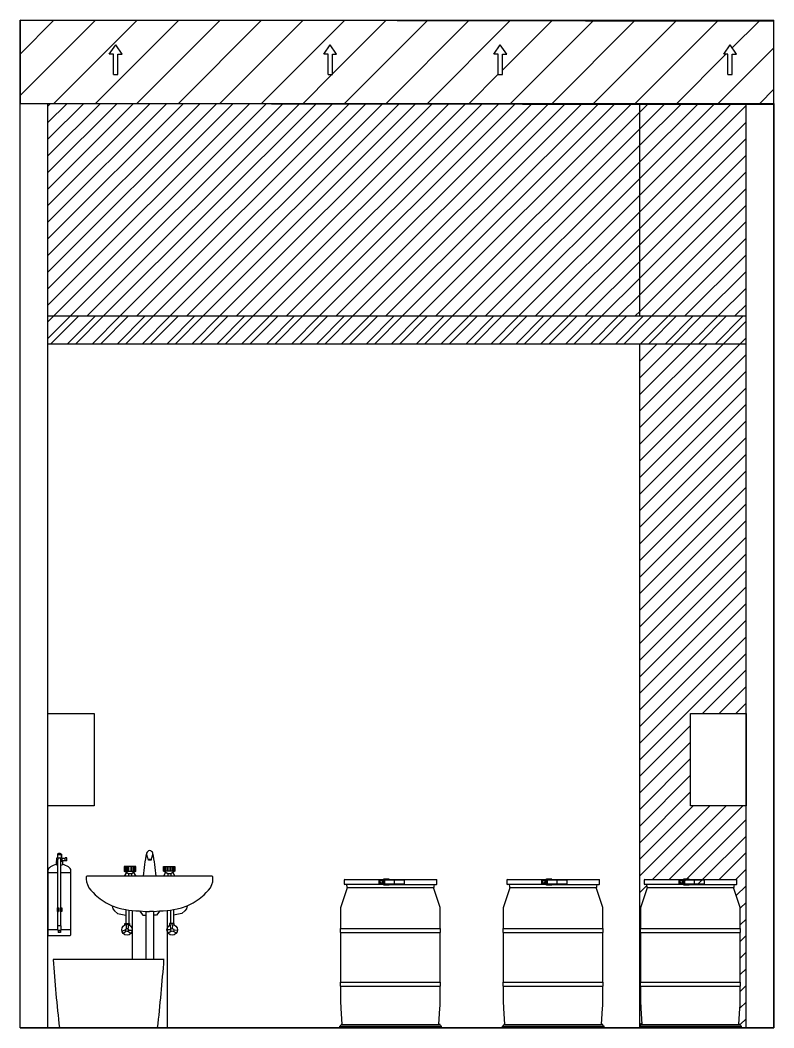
# Model space of a CAD drawing. Header units: millimetres. Extents: x -152054 to 94068, y -14280 to 91468.
# Drawn here: x -64552 to -60477, y 25821 to 31271 of the extents above; entities that cross this region are included whole.
import ezdxf

# ---------------------------------------------------------------- set-up
doc = ezdxf.new("R2010")
doc.units = ezdxf.units.MM
doc.layers.add('Edges', color=7, linetype='Continuous')
pattern_1 = [(45, (-3160.797, 0), (-44.90128, 44.90128), [])]

# ---------------------------------------------------------------- blocks, each defined once
blk = doc.blocks.new('A$C13BE08D9')
for p, q in [((0.2672, 0.872), (0.2054, 0.872)), ((0.2054, 0.872), (0.2054, 0.8475)), ((0.2081, 0.8475), (0.2081, 0.872)), ((0.2112, 0.8475), (0.2112, 0.872)), ((0.2165, 0.8475), (0.2165, 0.872)), ((0.2251, 0.8475), (0.2251, 0.872)), ((0.2305, 0.8475), (0.2305, 0.872)), ((0.2423, 0.8475), (0.2423, 0.872)), ((0.2477, 0.8475), (0.2477, 0.872)), ((0.2562, 0.8475), (0.2562, 0.872)), ((0.2615, 0.8475), (0.2615, 0.872)), ((0.2646, 0.8475), (0.2646, 0.872)), ((0.2672, 0.8475), (0.2672, 0.872)), ((0.3332, 0.9127), (0.3518, 0.9127)), ((0.3353, 0.9127), (0.3497, 0.9127)), ((0.3353, 0.9078), (0.3353, 0.9127)), ((0.3497, 0.9078), (0.3353, 0.9078)), ((0.3497, 0.9127), (0.3497, 0.9078)), ((0.4172, 0.872), (0.479, 0.872)), ((0.4172, 0.8475), (0.4172, 0.872)), ((0.4198, 0.8475), (0.4198, 0.872)), ((0.4229, 0.8475), (0.4229, 0.872)), ((0.4282, 0.8475), (0.4282, 0.872)), ((0.4368, 0.8475), (0.4368, 0.872)), ((0.4422, 0.8475), (0.4422, 0.872)), ((0.454, 0.8475), (0.454, 0.872)), ((0.4594, 0.8475), (0.4594, 0.872)), ((0.4679, 0.8475), (0.4679, 0.872)), ((0.4732, 0.8475), (0.4732, 0.872)), ((0.4764, 0.8475), (0.4764, 0.872)), ((0.479, 0.872), (0.479, 0.8475)), ((0.0042, 0.82), (0, 0.8171)), ((0.3422, 0.82), (0.0042, 0.82)), ((0.2169, 0.8404), (0.2052, 0.8208)), ((0.2054, 0.8475), (0.2672, 0.8475)), ((0.2283, 0.8333), (0.2054, 0.8475)), ((0.2363, 0.8333), (0.2283, 0.8333)), ((0.2283, 0.8333), (0.2283, 0.82)), ((0.2444, 0.8333), (0.2363, 0.8333)), ((0.2672, 0.8475), (0.2444, 0.8333)), ((0.2444, 0.8333), (0.2444, 0.82)), ((0.2558, 0.8404), (0.2674, 0.8208)), ((0.6803, 0.82), (0.3422, 0.82)), ((0.4286, 0.8404), (0.417, 0.8208)), ((0.479, 0.8475), (0.4172, 0.8475)), ((0.4401, 0.8333), (0.4172, 0.8475)), ((0.4481, 0.8333), (0.4401, 0.8333)), ((0.4401, 0.8333), (0.4401, 0.8208)), ((0.4562, 0.8333), (0.4481, 0.8333)), ((0.479, 0.8475), (0.4562, 0.8333)), ((0.4562, 0.8333), (0.4562, 0.8208)), ((0.4676, 0.8404), (0.4792, 0.8208)), ((0.6845, 0.8171), (0.6803, 0.82)), ((0, 0.8171), (0, 0.8045)), ((0, 0.8045), (0.0007, 0.7892)), ((0.0007, 0.7892), (0.0063, 0.7745)), ((0.0063, 0.7745), (0.0133, 0.7571)), ((0.6712, 0.7571), (0.6782, 0.7745)), ((0.6782, 0.7745), (0.6838, 0.7892)), ((0.6838, 0.7892), (0.6845, 0.8045)), ((0.6845, 0.8045), (0.6845, 0.8171)), ((0.0133, 0.7571), (0.0244, 0.7452)), ((0.0244, 0.7452), (0.0363, 0.7313)), ((0.0363, 0.7313), (0.0482, 0.7201)), ((0.0482, 0.7201), (0.0747, 0.6971)), ((0.6097, 0.6971), (0.6363, 0.7201)), ((0.6363, 0.7201), (0.6481, 0.7313)), ((0.6481, 0.7313), (0.66, 0.7452)), ((0.66, 0.7452), (0.6712, 0.7571)), ((0.0747, 0.6971), (0.1068, 0.6762)), ((0.1068, 0.6762), (0.139, 0.6598)), ((0.139, 0.6598), (0.1697, 0.6497)), ((0.139, 0.6598), (0.1427, 0.6443)), ((0.5148, 0.6497), (0.5455, 0.6598)), ((0.5455, 0.6598), (0.5417, 0.6443)), ((0.5455, 0.6598), (0.5776, 0.6762)), ((0.5776, 0.6762), (0.6097, 0.6971)), ((0.1427, 0.6443), (0.1523, 0.632)), ((0.1523, 0.632), (0.1687, 0.6184)), ((0.1687, 0.6184), (0.213, 0.61)), ((0.1697, 0.6497), (0.1927, 0.6434)), ((0.1927, 0.6434), (0.213, 0.6396)), ((0.213, 0.6396), (0.2297, 0.6368)), ((0.213, 0.6396), (0.213, 0.565)), ((0.2297, 0.6368), (0.248, 0.6346)), ((0.2297, 0.6368), (0.2297, 0.565)), ((0.248, 0.6346), (0.2681, 0.6323)), ((0.248, 0.6346), (0.248, 0.37)), ((0.2681, 0.6323), (0.287, 0.6323)), ((0.287, 0.6323), (0.3215, 0.63)), ((0.287, 0.6323), (0.3054, 0.61)), ((0.3054, 0.61), (0.3215, 0.61)), ((0.3215, 0.63), (0.3215, 0.37)), ((0.3215, 0.63), (0.3422, 0.63)), ((0.363, 0.63), (0.3422, 0.63)), ((0.363, 0.63), (0.3974, 0.6323)), ((0.363, 0.63), (0.363, 0.37)), ((0.3791, 0.61), (0.363, 0.61)), ((0.3974, 0.6323), (0.3791, 0.61)), ((0.3974, 0.6323), (0.4163, 0.6323)), ((0.4163, 0.6323), (0.4365, 0.6346)), ((0.4365, 0.6346), (0.4547, 0.6368)), ((0.4365, 0.6346), (0.4365, 0)), ((0.4547, 0.6368), (0.4715, 0.6396)), ((0.4547, 0.6368), (0.4547, 0.565)), ((0.4715, 0.6396), (0.4917, 0.6434)), ((0.4715, 0.6396), (0.4715, 0.565)), ((0.5158, 0.6184), (0.4715, 0.61)), ((0.4917, 0.6434), (0.5148, 0.6497)), ((0.5322, 0.632), (0.5158, 0.6184)), ((0.5417, 0.6443), (0.5322, 0.632)), ((0.2088, 0.5564), (0.2088, 0.565)), ((0.2088, 0.565), (0.2339, 0.565)), ((0.218, 0.5378), (0.2164, 0.556)), ((0.2267, 0.5348), (0.2299, 0.5558)), ((0.2339, 0.565), (0.2339, 0.555)), ((0.4757, 0.565), (0.4505, 0.565)), ((0.4505, 0.565), (0.4505, 0.555)), ((0.4571, 0.533), (0.4545, 0.5558)), ((0.4665, 0.5378), (0.4684, 0.5577)), ((0.4757, 0.5564), (0.4757, 0.565)), ((0.2114, 0.53), (0.1927, 0.521)), ((0.2149, 0.5224), (0.2004, 0.5099)), ((0.2199, 0.5301), (0.22, 0.5301)), ((0.22, 0.53), (0.22, 0.5302)), ((0.2253, 0.5226), (0.2409, 0.5116)), ((0.2283, 0.5289), (0.2477, 0.5289)), ((0.456, 0.5303), (0.4366, 0.5308)), ((0.46, 0.5229), (0.4432, 0.5128)), ((0.4646, 0.5301), (0.4644, 0.5301)), ((0.4645, 0.53), (0.4645, 0.5302)), ((0.4688, 0.5224), (0.4857, 0.513)), ((0.4722, 0.531), (0.4918, 0.5281)), ((0.248, 0), (0.4365, 0))]:
    blk.add_line(p, q)
for centre, radius in [((0.22, 0.5301), 0.0286), ((0.4645, 0.5301), 0.0286), ((0.22, 0.5294), 0.00862), ((0.4645, 0.5294), 0.00862)]:
    blk.add_circle(centre, radius)
for centre, radius, start, end in [((1.0365, 0.779), 0.7297, 166.8545, 176.779), ((0.3425, 0.9414), 0.017, 167.8336, 190.5869), ((0.4796, 0.9689), 0.1568, 191.26, 200.9757), ((0.3425, 0.9414), 0.017, 12.1664, 167.8336), ((0.2054, 0.9689), 0.1568, 339.0243, 348.74), ((0.3425, 0.9414), 0.017, 349.4131, 12.1664), ((-0.3514, 0.779), 0.7297, 3.221, 13.1455)]:
    blk.add_arc(centre, radius, start, end)
blk = doc.blocks.new('Fire Extinguisher_back_dwgmodels.com')
at = {"color": 0}
for p, q in [((-10, 421.4), (-10, 403.2)), ((10, 419.2), (-10, 419.2)), ((4.4, 425.5), (-4.4, 425.5)), ((10, 421.4), (10, 403.2)), ((10.7, 403.2), (10.7, 421.7)), ((11.5, 403.2), (11.5, 421.7)), ((-8, 384), (-16, 384)), ((-16, 384), (-16, 368)), ((-8, 387.2), (-15.2, 387.2)), ((-8, 385.6), (-15.2, 385.6)), ((-15.2, 385.6), (-15.2, 384)), ((-13.9, 387.2), (-13.9, 403.2)), ((-13.9, 403.2), (13.9, 403.2)), ((-10, 408), (-11.2, 408)), ((-10, 407.7), (-11.2, 407.7)), ((-8, 144), (-8, 395.2)), ((8, 144), (8, 395.2)), ((15.2, 387.2), (8, 387.2)), ((15.2, 385.6), (8, 385.6)), ((16, 384), (8, 384)), ((10.3, 408), (10, 408)), ((10, 407.7), (10, 407.7)), ((10.5, 408.1), (10.2, 408.3)), ((13.7, 389.2), (29.4, 389.2)), ((13.9, 387.2), (13.9, 403.2)), ((13.9, 401.2), (29.4, 401.2)), ((15.2, 385.6), (15.2, 384)), ((16, 384), (16, 368)), ((39, 403.2), (29.4, 403.2)), ((29.4, 387.2), (29.4, 403.2)), ((39, 387.2), (29.4, 387.2)), ((37.1, 403.2), (37.1, 387.2)), ((39, 387.2), (39, 403.2)), ((-8, 326), (-60, 326)), ((60, 326), (8, 326)), ((-8, 49.6), (-8, 124)), ((-6.6, 124), (-6.6, 144)), ((-4, 124), (-4, 144)), ((4, 124), (4, 144)), ((6.6, 124), (6.6, 144)), ((8, 49.6), (8, 124)), ((-9.4, 30), (-59.9, 30)), ((-9.6, 49.6), (-9.6, 49.6)), ((-6.8, 27), (-6.8, 28)), ((-6.8, 27), (6.8, 27)), ((-6.3, 27), (-6.3, 16)), ((-6.3, 18.1), (6.3, 18.1)), ((6.3, 16), (-6.3, 16)), ((6.3, 27), (6.3, 16)), ((6.8, 27), (6.8, 28)), ((60.1, 30), (9.4, 30)), ((9.6, 49.6), (9.6, 49.6))]:
    blk.add_line(p, q, dxfattribs=at)
for points in [[(-16, 368, 0.097205), (-46.9, 355.5, 0.239427), (-60, 335.6), (-60, 6, 0.414214), (-54, 0), (54, 0, 0.414214), (60, 6), (60, 335.6, 0.239427), (46.9, 355.5, 0.097205), (16, 368)], [(-4, 144), (-9.9, 144, 0.414214), (-11.9, 142), (-11.9, 126, 0.414214), (-9.9, 124), (-4, 124)], [(4, 144), (9.9, 144, -0.414214), (11.9, 142), (11.9, 126, -0.414214), (9.9, 124), (4, 124)], [(6.6, 28, 0.414214), (9.6, 31), (9.6, 49.6), (-9.6, 49.6), (-9.6, 31, 0.414214), (-6.6, 28)]]:
    blk.add_lwpolyline(points, format="xyb", dxfattribs=at)
blk.add_lwpolyline([(-6.6, 28), (6.6, 28)], dxfattribs=at)
for centre, radius, start, end in [((-4.9, 420.3), 5.26, 84.5072, 167.7613), ((4.9, 420.3), 5.26, 12.2387, 95.4928), ((11.1, 421.5), 0.447, 26.5651, 153.4349), ((-15.2, 386.4), 0.8, 90, 270), ((-11.1, 407.8), 0.177, 103.9584, 256.0416), ((0, 395.2), 8, 0, 180), ((10, 407.6), 0.107, 12.2941, 92.9308), ((11.3, 407.8), 1.25, 191.8101, 242.0371), ((11.3, 407.8), 1.25, 117.9629, 156.6982), ((10.2, 407.8), 0.229, 7.2272, 76.9737), ((11.3, 407.8), 0.907, 180, 229.7024), ((11.3, 407.8), 0.907, 130.2976, 160.7774), ((11.3, 407.8), 1.25, 279.8268, 80.1732), ((11.3, 407.8), 0.907, 283.6156, 76.3844), ((15.2, 386.4), 0.8, 270, 90)]:
    blk.add_arc(centre, radius, start, end, dxfattribs=at)
for start_param, end_param in [(0, 1.047198), (2.094395, 3.141593)]:
    blk.add_ellipse((0, 368), major_axis=(-16, 0), ratio=0.208077, start_param=start_param, end_param=end_param, dxfattribs=at)
blk = doc.blocks.new('plastic water drum ls')
at = {"layer": 'Edges'}
for p, q in [((-10.88, 17.57), (-11.02, 17.49)), ((-11.02, 17.49), (-11.02, 16.47)), ((-10.88, 17.57), (-1.77, 17.57)), ((-2.74, 17.33), (-2.74, 17.33)), ((-2.74, 16.62), (-2.74, 17.33)), ((-1.82, 17.33), (-2.74, 17.33)), ((-2.54, 17.02), (-2.55, 16.99)), ((-2.55, 16.99), (-2.55, 16.97)), ((-2.55, 16.97), (-2.55, 16.94)), ((-2.55, 16.94), (-2.54, 16.92)), ((-2.53, 17.04), (-2.54, 17.02)), ((-2.54, 16.92), (-2.53, 16.9)), ((-2.51, 17.05), (-2.53, 17.04)), ((-2.53, 16.9), (-2.51, 16.88)), ((-2.49, 17.06), (-2.51, 17.05)), ((-2.51, 16.88), (-2.49, 16.87)), ((-2.47, 17.07), (-2.49, 17.06)), ((-2.49, 16.87), (-2.47, 16.87)), ((-2.46, 17.07), (-2.47, 17.07)), ((-2.46, 16.87), (-2.47, 16.87)), ((-2.44, 17.06), (-2.46, 17.07)), ((-2.46, 16.87), (-2.44, 16.87)), ((-2.42, 17.05), (-2.44, 17.06)), ((-2.42, 17.05), (-2.44, 17.06)), ((-2.44, 17.06), (-2.44, 17.06)), ((-2.44, 16.87), (-2.42, 16.88)), ((-2.44, 16.87), (-2.42, 16.88)), ((-2.44, 16.87), (-2.44, 16.87)), ((-2.4, 17.04), (-2.42, 17.05)), ((-2.41, 17.04), (-2.42, 17.05)), ((-2.42, 16.88), (-2.41, 16.9)), ((-2.42, 16.88), (-2.4, 16.9)), ((-2.39, 17.02), (-2.41, 17.04)), ((-2.41, 16.9), (-2.39, 16.92)), ((-2.39, 17.02), (-2.4, 17.04)), ((-2.4, 16.9), (-2.39, 16.92)), ((-2.38, 16.99), (-2.39, 17.02)), ((-2.38, 16.99), (-2.39, 17.02)), ((-2.39, 16.92), (-2.38, 16.94)), ((-2.39, 16.92), (-2.38, 16.94)), ((-2.38, 16.97), (-2.38, 16.99)), ((-2.37, 16.97), (-2.38, 16.99)), ((-2.38, 16.94), (-2.38, 16.97)), ((-2.38, 16.94), (-2.37, 16.97)), ((-2.09, 17.02), (-2.1, 16.99)), ((-2.1, 16.99), (-2.1, 16.97)), ((-2.1, 16.97), (-2.1, 16.94)), ((-2.1, 16.94), (-2.09, 16.92)), ((-2.08, 17.04), (-2.09, 17.02)), ((-2.09, 16.92), (-2.08, 16.9)), ((-2.06, 17.05), (-2.08, 17.04)), ((-2.08, 16.9), (-2.06, 16.88)), ((-2.04, 17.06), (-2.06, 17.05)), ((-2.06, 16.88), (-2.04, 16.87)), ((-2.02, 17.07), (-2.04, 17.06)), ((-2.04, 16.87), (-2.02, 16.87)), ((-2.01, 17.07), (-2.02, 17.07)), ((-2.01, 16.87), (-2.02, 16.87)), ((-2, 17.06), (-2.01, 17.07)), ((-2.01, 16.87), (-2, 16.87)), ((-1.97, 17.05), (-2, 17.06)), ((-1.99, 17.06), (-2, 17.06)), ((-2, 16.87), (-1.97, 16.88)), ((-2, 16.87), (-1.99, 16.87)), ((-1.97, 17.05), (-1.99, 17.06)), ((-1.99, 16.87), (-1.97, 16.88)), ((-1.95, 17.04), (-1.97, 17.05)), ((-1.96, 17.04), (-1.97, 17.05)), ((-1.97, 16.88), (-1.95, 16.9)), ((-1.97, 16.88), (-1.96, 16.9)), ((-1.94, 17.02), (-1.96, 17.04)), ((-1.96, 16.9), (-1.94, 16.92)), ((-1.94, 17.02), (-1.95, 17.04)), ((-1.95, 16.9), (-1.94, 16.92)), ((-1.93, 16.99), (-1.94, 17.02)), ((-1.93, 16.99), (-1.94, 17.02)), ((-1.94, 16.92), (-1.93, 16.94)), ((-1.94, 16.92), (-1.93, 16.94)), ((-1.93, 16.97), (-1.93, 16.99)), ((-1.93, 16.97), (-1.93, 16.99)), ((-1.93, 16.94), (-1.93, 16.97)), ((-1.93, 16.94), (-1.93, 16.97)), ((-1.82, 16.62), (-1.82, 17.33)), ((-1.82, 17.33), (-1.78, 17.33)), ((-1.78, 17.54), (-1.77, 17.56)), ((-1.78, 17.33), (-1.78, 17.54)), ((-1.78, 17.33), (-1.65, 17.33)), ((-1.77, 17.58), (-1.76, 17.6)), ((-1.77, 17.57), (-1.77, 17.58)), ((-1.77, 17.56), (-1.77, 17.57)), ((-1.76, 17.6), (-1.75, 17.61)), ((-1.75, 17.61), (-1.74, 17.63)), ((-1.74, 17.63), (-1.73, 17.64)), ((-1.73, 17.64), (-1.71, 17.65)), ((-1.71, 17.65), (-1.7, 17.66)), ((-1.7, 17.66), (-1.68, 17.67)), ((-1.68, 17.67), (-1.67, 17.68)), ((-1.68, 17.53), (-1.66, 17.53)), ((-1.66, 17.53), (-1.68, 17.53)), ((-1.68, 17.53), (-1.68, 17.53)), ((-1.67, 17.68), (-1.66, 17.68)), ((-1.66, 17.68), (-1.64, 17.68)), ((-1.66, 17.53), (-1.65, 17.53)), ((-1.64, 17.54), (-1.65, 17.54)), ((-1.65, 17.54), (-1.65, 17.54)), ((-1.65, 17.54), (-1.65, 17.53)), ((-1.65, 17.53), (-1.65, 17.33)), ((-1.65, 17.53), (-1.65, 17.53)), ((-1.65, 17.53), (-1.65, 17.53)), ((-1.65, 17.53), (-1.65, 17.53)), ((-1.61, 17.33), (-1.65, 17.33)), ((-1.64, 17.68), (-1.63, 17.68)), ((-1.63, 17.55), (-1.64, 17.55)), ((-1.64, 17.55), (-1.64, 17.55)), ((-1.64, 17.55), (-1.64, 17.54)), ((-1.64, 17.55), (-1.64, 17.55)), ((-0.43, 17.68), (-1.63, 17.68)), ((-1.63, 17.55), (-1.63, 17.55)), ((-1.44, 17.55), (-1.63, 17.55)), ((-1.63, 17.55), (-1.63, 17.55)), ((-1.61, 16.62), (-1.61, 17.33)), ((-1.56, 17.53), (-1.57, 17.52)), ((-1.56, 17.52), (-1.57, 17.52)), ((-1.56, 17.52), (-1.57, 17.52)), ((-1.56, 17.52), (-1.57, 17.51)), ((-1.57, 17.52), (-1.57, 17.51)), ((-1.57, 17.52), (-1.57, 17.52)), ((-1.57, 17.51), (-1.57, 17.51)), ((-1.55, 17.51), (-1.57, 17.51)), ((-1.57, 17.51), (-1.57, 17.5)), ((-1.57, 17.51), (-1.57, 17.5)), ((-1.57, 17.5), (-1.57, 17.44)), ((-1.57, 17.5), (-1.57, 17.5)), ((-1.57, 17.5), (-1.57, 17.44)), ((-1.55, 17.5), (-1.57, 17.5)), ((-1.57, 17.44), (-1.57, 17.44)), ((-1.57, 17.44), (-1.55, 17.44)), ((-1.55, 17.53), (-1.56, 17.53)), ((-1.56, 17.53), (-1.56, 17.53)), ((-1.56, 17.53), (-1.56, 17.52)), ((-1.56, 17.53), (-1.56, 17.53)), ((-1.54, 17.53), (-1.56, 17.53)), ((-1.56, 17.52), (-1.56, 17.52)), ((-1.54, 17.52), (-1.56, 17.52)), ((-1.55, 17.52), (-1.56, 17.52)), ((-1.55, 17.53), (-1.55, 17.53)), ((-1.55, 17.53), (-1.54, 17.53)), ((-1.54, 17.52), (-1.55, 17.52)), ((-1.55, 17.52), (-1.55, 17.51)), ((-1.52, 17.52), (-1.55, 17.52)), ((-1.52, 17.51), (-1.55, 17.51)), ((-1.55, 17.51), (-1.55, 17.5)), ((-1.55, 17.5), (-1.55, 17.44)), ((-1.52, 17.5), (-1.55, 17.5)), ((-1.55, 17.44), (-1.52, 17.44)), ((-1.54, 17.53), (-1.54, 17.52)), ((-1.51, 17.53), (-1.54, 17.53)), ((-1.54, 17.53), (-1.53, 17.53)), ((-1.54, 17.53), (-1.54, 17.53)), ((-1.51, 17.52), (-1.54, 17.52)), ((-1.52, 17.53), (-1.53, 17.53)), ((-1.51, 17.53), (-1.52, 17.53)), ((-1.47, 17.52), (-1.52, 17.52)), ((-1.52, 17.52), (-1.51, 17.52)), ((-1.52, 17.51), (-1.52, 17.52)), ((-1.48, 17.51), (-1.52, 17.51)), ((-1.52, 17.51), (-1.52, 17.5)), ((-1.52, 17.5), (-1.48, 17.5)), ((-1.52, 17.5), (-1.52, 17.44)), ((-1.52, 17.44), (-1.48, 17.44)), ((-1.47, 17.53), (-1.51, 17.53)), ((-1.51, 17.52), (-1.51, 17.53)), ((-1.51, 17.53), (-1.5, 17.53)), ((-1.47, 17.52), (-1.51, 17.52)), ((-1.5, 17.53), (-1.49, 17.53)), ((-1.47, 17.53), (-1.49, 17.53)), ((-1.47, 17.52), (-1.48, 17.51)), ((-1.43, 17.51), (-1.48, 17.51)), ((-1.48, 17.51), (-1.48, 17.5)), ((-1.48, 17.5), (-1.48, 17.44)), ((-1.43, 17.5), (-1.48, 17.5)), ((-1.48, 17.44), (-1.45, 17.44)), ((-1.47, 17.53), (-1.47, 17.52)), ((-1.47, 17.53), (-1.46, 17.53)), ((0.87, 17.53), (-1.47, 17.53)), ((-1.47, 17.52), (-1.47, 17.52)), ((-1.43, 17.52), (-1.47, 17.52)), ((0.87, 17.52), (-1.47, 17.52)), ((-1.46, 17.53), (-1.46, 17.54)), ((-1.46, 17.54), (-1.45, 17.54)), ((-1.2, 17.54), (-1.46, 17.54)), ((-1.42, 17.53), (-1.46, 17.53)), ((-1.46, 17.53), (-1.46, 17.53)), ((-1.45, 17.54), (-1.44, 17.54)), ((-1.45, 17.44), (-1.45, 16.56)), ((-1.45, 17.44), (-1.43, 17.44)), ((-1.44, 17.55), (-1.44, 17.55)), ((-1.44, 17.54), (-1.44, 17.55)), ((-1.44, 17.55), (-1.43, 17.55)), ((-1.42, 17.55), (-1.44, 17.55)), ((-1.43, 17.55), (-1.42, 17.55)), ((-1.43, 17.52), (-1.43, 17.51)), ((-1.43, 17.52), (0.87, 17.52)), ((-1.43, 17.51), (-1.43, 17.5)), ((-1.43, 17.51), (0.87, 17.51)), ((-1.43, 17.5), (-1.43, 17.44)), ((-1.43, 17.5), (0.87, 17.5)), ((-1.43, 17.44), (-1.43, 16.56)), ((-1.42, 17.55), (-1.41, 17.55)), ((-1.42, 17.53), (-1.42, 17.53)), ((-1.2, 17.53), (-1.42, 17.53)), ((-1.41, 17.55), (-1.4, 17.55)), ((-1.4, 17.55), (-1.39, 17.55)), ((-1.39, 17.55), (-1.37, 17.56)), ((-1.37, 17.56), (-1.36, 17.56)), ((-1.36, 17.56), (-1.35, 17.56)), ((-1.35, 17.56), (-1.34, 17.56)), ((-1.33, 17.56), (-1.34, 17.56)), ((-1.33, 17.56), (-1.32, 17.56)), ((-1.33, 17.56), (-1.33, 17.56)), ((-1.32, 17.56), (-1.32, 17.56)), ((-1.32, 17.56), (-1.32, 17.56)), ((-1.32, 17.56), (-1.31, 17.56)), ((-1.32, 17.56), (-1.32, 17.56)), ((-1.31, 17.56), (-1.3, 17.56)), ((-1.3, 17.56), (-1.28, 17.56)), ((-1.28, 17.56), (-1.27, 17.55)), ((-1.27, 17.55), (-1.26, 17.55)), ((-1.26, 17.55), (-1.25, 17.55)), ((-1.24, 17.55), (-1.25, 17.55)), ((-1.24, 17.55), (-1.23, 17.55)), ((-0.44, 17.55), (-1.24, 17.55)), ((-1.23, 17.55), (-1.22, 17.54)), ((-1.22, 17.54), (-1.21, 17.54)), ((-1.21, 17.54), (-1.2, 17.54)), ((-1.2, 17.53), (-1.2, 17.54)), ((-1.15, 17.53), (-1.2, 17.53)), ((-1.14, 17.53), (-1.15, 17.53)), ((-1.14, 17.53), (-0.86, 17.53)), ((-0.86, 17.53), (-0.86, 17.53)), ((-0.58, 17.53), (-0.86, 17.53)), ((-0.86, 17.53), (-0.47, 17.53)), ((-0.47, 17.53), (-0.58, 17.53)), ((-0.47, 17.53), (-0.42, 17.53)), ((-0.43, 17.55), (-0.44, 17.55)), ((-0.4, 17.68), (-0.43, 17.68)), ((-0.42, 17.54), (-0.43, 17.55)), ((-0.43, 17.55), (-0.43, 17.55)), ((-0.43, 17.55), (-0.43, 17.55)), ((-0.42, 17.53), (-0.42, 17.54)), ((-0.42, 17.54), (-0.42, 17.54)), ((-0.42, 17.54), (-0.42, 17.54)), ((-0.42, 17.53), (-0.42, 17.53)), ((-0.42, 17.53), (-0.42, 17.53)), ((-0.42, 17.53), (-0.42, 17.53)), ((-0.42, 17.53), (-0.29, 17.53)), ((-0.38, 17.67), (-0.4, 17.68)), ((-0.36, 17.66), (-0.38, 17.67)), ((-0.35, 17.65), (-0.36, 17.66)), ((-0.33, 17.64), (-0.35, 17.65)), ((-0.32, 17.62), (-0.33, 17.64)), ((-0.31, 17.6), (-0.32, 17.62)), ((-0.3, 17.58), (-0.31, 17.6)), ((-0.3, 17.57), (-0.3, 17.58)), ((-0.3, 17.56), (-0.3, 17.57)), ((-0.3, 17.57), (10.88, 17.57)), ((-0.29, 17.53), (-0.3, 17.56)), ((0.29, 17.53), (-0.29, 17.53)), ((0.58, 17.53), (0.29, 17.53)), ((0.86, 17.53), (0.29, 17.53)), ((0.86, 17.53), (0.58, 17.53)), ((0.86, 17.53), (0.87, 17.53)), ((0.86, 17.53), (0.87, 17.53)), ((0.87, 17.53), (0.87, 17.53)), ((0.87, 17.53), (0.87, 17.52)), ((0.87, 17.53), (0.87, 17.53)), ((0.87, 17.53), (0.87, 17.53)), ((1.36, 17.53), (0.87, 17.53)), ((0.87, 17.53), (3.22, 17.53)), ((0.87, 17.52), (0.87, 17.52)), ((0.87, 17.52), (0.87, 17.51)), ((0.87, 17.52), (3.22, 17.52)), ((0.87, 17.52), (3.23, 17.52)), ((0.87, 17.51), (0.87, 17.51)), ((0.87, 17.51), (0.87, 17.5)), ((0.87, 17.51), (3.23, 17.51)), ((0.87, 17.5), (0.87, 16.49)), ((3.23, 17.5), (0.87, 17.5)), ((1.36, 17.53), (1.37, 17.53)), ((1.86, 17.53), (1.37, 17.53)), ((1.86, 17.53), (1.86, 17.53)), ((1.86, 17.53), (2.33, 17.53)), ((2.33, 17.53), (2.34, 17.53)), ((2.34, 17.53), (2.8, 17.53)), ((2.84, 17.53), (2.8, 17.53)), ((2.8, 17.53), (2.8, 17.53)), ((2.87, 17.53), (2.84, 17.53)), ((2.91, 17.53), (2.87, 17.53)), ((2.87, 17.53), (2.87, 17.53)), ((2.94, 17.53), (2.91, 17.53)), ((2.95, 17.53), (2.94, 17.53)), ((2.95, 17.53), (2.98, 17.53)), ((3.01, 17.53), (2.98, 17.53)), ((2.98, 17.53), (2.98, 17.53)), ((3.04, 17.53), (3.01, 17.53)), ((3.05, 17.53), (3.04, 17.53)), ((3.05, 17.53), (3.08, 17.53)), ((3.12, 17.53), (3.08, 17.53)), ((3.08, 17.53), (3.08, 17.53)), ((3.15, 17.53), (3.12, 17.53)), ((3.19, 17.53), (3.15, 17.53)), ((3.15, 17.53), (3.15, 17.53)), ((3.19, 17.53), (3.2, 17.53)), ((3.2, 17.53), (3.21, 17.53)), ((3.21, 17.53), (3.21, 17.53)), ((3.21, 17.53), (3.22, 17.53)), ((3.22, 17.53), (3.22, 17.52)), ((3.22, 17.53), (3.23, 17.52)), ((3.22, 17.53), (3.22, 17.53)), ((3.22, 17.53), (3.22, 17.53)), ((3.22, 17.52), (3.23, 17.52)), ((3.22, 17.52), (3.23, 17.52)), ((3.23, 17.52), (3.24, 17.52)), ((3.23, 17.52), (3.23, 17.51)), ((3.23, 17.52), (3.23, 17.52)), ((3.23, 17.52), (3.24, 17.52)), ((3.23, 17.51), (3.23, 17.5)), ((3.23, 17.51), (3.24, 17.51)), ((3.23, 17.5), (3.24, 17.5)), ((3.23, 17.5), (3.23, 16.49)), ((3.24, 17.52), (3.24, 17.52)), ((3.24, 17.52), (3.24, 17.51)), ((3.24, 17.51), (3.24, 17.5)), ((3.24, 17.51), (3.24, 17.5)), ((3.24, 17.51), (3.24, 17.51)), ((3.24, 17.5), (3.24, 17.5)), ((3.24, 17.5), (3.24, 16.49)), ((3.24, 17.5), (3.24, 16.49)), ((11.02, 17.49), (10.88, 17.57)), ((11.02, 16.47), (11.02, 17.49)), ((-11.82, 10.97), (-10.21, 15.71)), ((-11.02, 16.47), (-10.88, 16.39)), ((-10.44, 16.39), (-10.88, 16.39)), ((-10.35, 15.91), (-10.44, 16.39)), ((-1.74, 16.39), (-10.44, 16.39)), ((-10.35, 15.71), (-10.35, 15.91)), ((-10.35, 15.71), (-10.21, 15.71)), ((-10.21, 15.71), (10.21, 15.71)), ((-1.82, 16.62), (-2.74, 16.62)), ((-1.78, 16.62), (-1.82, 16.62)), ((-1.78, 16.51), (-1.78, 16.62)), ((-1.65, 16.62), (-1.78, 16.62)), ((-1.77, 16.48), (-1.78, 16.51)), ((-1.77, 16.45), (-1.77, 16.48)), ((-1.76, 16.43), (-1.77, 16.45)), ((-1.75, 16.4), (-1.76, 16.43)), ((-1.74, 16.39), (-1.75, 16.4)), ((-1.73, 16.38), (-1.74, 16.39)), ((-1.72, 16.36), (-1.73, 16.38)), ((-1.7, 16.35), (-1.72, 16.36)), ((-1.68, 16.33), (-1.7, 16.35)), ((-1.66, 16.32), (-1.68, 16.33)), ((-1.64, 16.31), (-1.66, 16.32)), ((-1.65, 16.62), (-1.65, 16.51)), ((-1.61, 16.62), (-1.65, 16.62)), ((-1.65, 16.51), (-1.65, 16.5)), ((-1.65, 16.5), (-1.65, 16.49)), ((-1.65, 16.49), (-1.65, 16.48)), ((-1.65, 16.48), (-1.64, 16.47)), ((-1.64, 16.47), (-1.64, 16.47)), ((-1.64, 16.47), (-1.63, 16.46)), ((-1.61, 16.31), (-1.64, 16.31)), ((-1.63, 16.46), (-1.62, 16.45)), ((-1.62, 16.45), (-1.62, 16.45)), ((-1.62, 16.45), (-1.61, 16.44)), ((-1.61, 16.44), (-1.6, 16.44)), ((-1.61, 16.31), (-1.61, 16.3)), ((-1.61, 16.3), (-1.58, 16.3)), ((-1.6, 16.44), (-1.59, 16.44)), ((-1.59, 16.44), (-1.59, 16.44)), ((-1.59, 16.44), (-1.44, 16.44)), ((-1.58, 16.3), (-0.47, 16.3)), ((-1.57, 16.56), (-1.57, 16.56)), ((-1.57, 16.56), (-1.57, 16.49)), ((-1.57, 16.56), (-1.57, 16.49)), ((-1.55, 16.56), (-1.57, 16.56)), ((-1.57, 16.49), (-1.57, 16.49)), ((-1.57, 16.49), (-1.57, 16.49)), ((-1.57, 16.49), (-1.57, 16.49)), ((-1.57, 16.49), (-1.57, 16.49)), ((-1.57, 16.48), (-1.57, 16.49)), ((-1.56, 16.48), (-1.57, 16.49)), ((-1.55, 16.49), (-1.57, 16.49)), ((-1.55, 16.49), (-1.57, 16.49)), ((-1.56, 16.48), (-1.57, 16.48)), ((-1.56, 16.48), (-1.57, 16.48)), ((-1.57, 16.48), (-1.57, 16.48)), ((-1.56, 16.47), (-1.57, 16.48)), ((-1.56, 16.48), (-1.56, 16.48)), ((-1.56, 16.47), (-1.56, 16.48)), ((-1.55, 16.48), (-1.56, 16.48)), ((-1.54, 16.48), (-1.56, 16.48)), ((-1.56, 16.47), (-1.56, 16.47)), ((-1.55, 16.47), (-1.56, 16.47)), ((-1.56, 16.47), (-1.56, 16.47)), ((-1.54, 16.47), (-1.56, 16.47)), ((-1.55, 16.56), (-1.55, 16.49)), ((-1.52, 16.56), (-1.55, 16.56)), ((-1.55, 16.49), (-1.52, 16.49)), ((-1.55, 16.49), (-1.55, 16.49)), ((-1.55, 16.49), (-1.55, 16.48)), ((-1.52, 16.49), (-1.55, 16.49)), ((-1.55, 16.48), (-1.54, 16.48)), ((-1.52, 16.48), (-1.55, 16.48)), ((-1.55, 16.47), (-1.55, 16.47)), ((-1.55, 16.47), (-1.55, 16.47)), ((-1.55, 16.47), (-1.54, 16.47)), ((-1.54, 16.48), (-1.54, 16.47)), ((-1.51, 16.48), (-1.54, 16.48)), ((-1.51, 16.47), (-1.54, 16.47)), ((-1.54, 16.47), (-1.53, 16.47)), ((-1.53, 16.47), (-1.51, 16.47)), ((-1.52, 16.56), (-1.52, 16.49)), ((-1.48, 16.56), (-1.52, 16.56)), ((-1.52, 16.49), (-1.52, 16.49)), ((-1.52, 16.49), (-1.48, 16.49)), ((-1.52, 16.48), (-1.52, 16.49)), ((-1.48, 16.49), (-1.52, 16.49)), ((-1.51, 16.48), (-1.52, 16.48)), ((-1.47, 16.48), (-1.52, 16.48)), ((-1.51, 16.47), (-1.51, 16.48)), ((-1.47, 16.48), (-1.51, 16.48)), ((-1.47, 16.47), (-1.51, 16.47)), ((-1.51, 16.47), (-1.5, 16.47)), ((-1.5, 16.47), (-1.47, 16.47)), ((-1.48, 16.56), (-1.48, 16.49)), ((-1.45, 16.56), (-1.48, 16.56)), ((-1.48, 16.49), (-1.48, 16.49)), ((-1.43, 16.49), (-1.48, 16.49)), ((-1.43, 16.49), (-1.48, 16.49)), ((-1.47, 16.48), (-1.48, 16.49)), ((-1.43, 16.48), (-1.47, 16.48)), ((-1.47, 16.48), (-1.47, 16.48)), ((-1.47, 16.47), (-1.47, 16.48)), ((-1.47, 16.48), (0.87, 16.48)), ((-1.47, 16.47), (-1.46, 16.47)), ((0.87, 16.47), (-1.47, 16.47)), ((-1.46, 16.47), (-1.46, 16.46)), ((-1.46, 16.47), (-1.46, 16.47)), ((-1.46, 16.47), (-1.45, 16.47)), ((-1.46, 16.46), (-1.45, 16.46)), ((-1.2, 16.46), (-1.46, 16.46)), ((-1.43, 16.56), (-1.45, 16.56)), ((-1.45, 16.47), (-1.44, 16.47)), ((-1.45, 16.46), (-1.44, 16.44)), ((-1.45, 16.46), (-1.45, 16.46)), ((-1.45, 16.46), (-1.44, 16.45)), ((-1.42, 16.47), (-1.44, 16.47)), ((-1.44, 16.45), (-1.43, 16.45)), ((-1.44, 16.44), (-0.48, 16.44)), ((-1.43, 16.56), (-1.43, 16.49)), ((-1.43, 16.49), (-1.43, 16.49)), ((-1.43, 16.49), (-1.43, 16.48)), ((-1.43, 16.49), (0.87, 16.49)), ((0.87, 16.49), (-1.43, 16.49)), ((-1.43, 16.48), (0.87, 16.48)), ((-1.43, 16.45), (-1.42, 16.45)), ((-1.42, 16.47), (-1.41, 16.47)), ((-1.42, 16.47), (-1.42, 16.47)), ((-1.42, 16.45), (-1.41, 16.45)), ((-1.41, 16.47), (-1.4, 16.47)), ((-1.41, 16.45), (-1.4, 16.44)), ((-1.4, 16.47), (-1.33, 16.47)), ((-1.4, 16.44), (-1.39, 16.44)), ((-1.39, 16.44), (-1.37, 16.44)), ((-1.37, 16.44), (-1.36, 16.44)), ((-1.36, 16.44), (-1.35, 16.44)), ((-1.35, 16.44), (-1.34, 16.44)), ((-1.33, 16.44), (-1.34, 16.44)), ((-1.33, 16.47), (-1.33, 16.47)), ((-1.33, 16.47), (-1.3, 16.47)), ((-1.33, 16.44), (-1.32, 16.44)), ((-1.33, 16.44), (-1.33, 16.44)), ((-1.32, 16.44), (-1.32, 16.44)), ((-1.32, 16.44), (-1.32, 16.44)), ((-1.32, 16.44), (-1.31, 16.44)), ((-1.32, 16.44), (-1.32, 16.44)), ((-1.31, 16.44), (-1.3, 16.44)), ((-1.3, 16.47), (-1.26, 16.47)), ((-1.3, 16.44), (-1.28, 16.44)), ((-1.28, 16.44), (-1.27, 16.44)), ((-1.27, 16.44), (-1.26, 16.44)), ((-1.25, 16.47), (-1.26, 16.47)), ((-1.26, 16.44), (-1.25, 16.45)), ((-1.25, 16.47), (-1.21, 16.47)), ((-1.25, 16.45), (-1.24, 16.45)), ((-1.24, 16.45), (-1.23, 16.45)), ((-1.23, 16.45), (-1.22, 16.45)), ((-1.22, 16.45), (-1.21, 16.46)), ((-1.21, 16.47), (-1.21, 16.47)), ((-1.21, 16.47), (-1.2, 16.47)), ((-1.21, 16.46), (-1.2, 16.46)), ((-1.2, 16.47), (-1.2, 16.46)), ((-1.2, 16.47), (-1.15, 16.47)), ((-1.14, 16.47), (-1.15, 16.47)), ((-1.14, 16.47), (-1.03, 16.47)), ((-0.86, 16.47), (-1.03, 16.47)), ((-0.86, 16.47), (-0.76, 16.47)), ((-0.86, 16.47), (-0.86, 16.47)), ((-0.58, 16.47), (-0.76, 16.47)), ((-0.76, 16.47), (-0.49, 16.47)), ((-0.49, 16.47), (-0.58, 16.47)), ((-0.49, 16.47), (-0.43, 16.47)), ((-0.48, 16.44), (-0.47, 16.44)), ((-0.47, 16.44), (-0.46, 16.44)), ((-0.47, 16.3), (-0.45, 16.3)), ((-0.46, 16.44), (-0.45, 16.44)), ((-0.45, 16.44), (-0.45, 16.45)), ((-0.45, 16.45), (-0.44, 16.45)), ((-0.45, 16.3), (-0.42, 16.31)), ((-0.44, 16.45), (-0.43, 16.46)), ((-0.43, 16.46), (-0.43, 16.47)), ((-0.43, 16.47), (-0.43, 16.47)), ((-0.43, 16.47), (-0.3, 16.47)), ((-0.42, 16.31), (-0.4, 16.32)), ((-0.4, 16.32), (-0.38, 16.33)), ((-0.38, 16.33), (-0.36, 16.35)), ((-0.36, 16.35), (-0.34, 16.36)), ((-0.34, 16.36), (-0.33, 16.38)), ((-0.33, 16.38), (-0.32, 16.39)), ((-0.32, 16.41), (-0.3, 16.43)), ((-0.32, 16.39), (-0.32, 16.41)), ((-0.32, 16.39), (10.44, 16.39)), ((-0.3, 16.46), (-0.3, 16.47)), ((-0.3, 16.47), (0.33, 16.47)), ((-0.3, 16.43), (-0.3, 16.46)), ((0.58, 16.47), (0.33, 16.47)), ((0.33, 16.47), (0.58, 16.47)), ((0.58, 16.47), (0.58, 16.47)), ((0.86, 16.47), (0.58, 16.47)), ((0.86, 16.47), (0.87, 16.47)), ((0.86, 16.47), (0.87, 16.47)), ((0.87, 16.49), (0.87, 16.49)), ((0.87, 16.48), (0.87, 16.49)), ((3.23, 16.49), (0.87, 16.49)), ((3.23, 16.49), (0.87, 16.49)), ((0.87, 16.48), (0.87, 16.48)), ((0.87, 16.47), (0.87, 16.48)), ((0.87, 16.48), (0.87, 16.48)), ((3.22, 16.48), (0.87, 16.48)), ((3.23, 16.48), (0.87, 16.48)), ((0.87, 16.47), (0.87, 16.47)), ((0.87, 16.47), (0.87, 16.47)), ((0.87, 16.47), (0.87, 16.47)), ((0.87, 16.47), (0.87, 16.47)), ((0.87, 16.47), (1.36, 16.47)), ((3.22, 16.47), (0.87, 16.47)), ((1.36, 16.47), (1.37, 16.47)), ((1.82, 16.47), (1.37, 16.47)), ((1.82, 16.47), (1.86, 16.47)), ((2.3, 16.47), (1.86, 16.47)), ((1.86, 16.47), (1.86, 16.47)), ((2.3, 16.47), (2.33, 16.47)), ((2.33, 16.47), (2.34, 16.47)), ((2.34, 16.47), (2.8, 16.47)), ((2.8, 16.47), (2.8, 16.47)), ((2.81, 16.47), (2.8, 16.47)), ((2.81, 16.47), (2.83, 16.47)), ((2.83, 16.47), (2.84, 16.47)), ((2.87, 16.47), (2.84, 16.47)), ((2.91, 16.47), (2.87, 16.47)), ((2.94, 16.47), (2.91, 16.47)), ((2.91, 16.47), (2.91, 16.47)), ((2.95, 16.47), (2.94, 16.47)), ((2.97, 16.47), (2.95, 16.47)), ((2.97, 16.47), (2.98, 16.47)), ((2.98, 16.47), (3.01, 16.47)), ((3.01, 16.47), (3.01, 16.47)), ((3.01, 16.47), (3.04, 16.47)), ((3.01, 16.47), (3.01, 16.47)), ((3.05, 16.47), (3.04, 16.47)), ((3.07, 16.47), (3.05, 16.47)), ((3.08, 16.47), (3.07, 16.47)), ((3.11, 16.47), (3.08, 16.47)), ((3.12, 16.47), (3.11, 16.47)), ((3.12, 16.47), (3.13, 16.47)), ((3.13, 16.47), (3.15, 16.47)), ((3.16, 16.47), (3.15, 16.47)), ((3.15, 16.47), (3.15, 16.47)), ((3.16, 16.47), (3.18, 16.47)), ((3.18, 16.47), (3.19, 16.47)), ((3.19, 16.47), (3.19, 16.47)), ((3.21, 16.47), (3.19, 16.47)), ((3.21, 16.47), (3.21, 16.47)), ((3.21, 16.47), (3.22, 16.47)), ((3.22, 16.48), (3.23, 16.48)), ((3.22, 16.48), (3.23, 16.48)), ((3.22, 16.47), (3.22, 16.48)), ((3.22, 16.47), (3.23, 16.48)), ((3.22, 16.47), (3.22, 16.47)), ((3.22, 16.47), (3.22, 16.47)), ((3.23, 16.49), (3.24, 16.49)), ((3.23, 16.49), (3.23, 16.49)), ((3.23, 16.48), (3.23, 16.49)), ((3.23, 16.49), (3.24, 16.49)), ((3.23, 16.48), (3.24, 16.48)), ((3.23, 16.48), (3.23, 16.48)), ((3.23, 16.48), (3.24, 16.48)), ((3.24, 16.49), (3.24, 16.49)), ((3.24, 16.49), (3.24, 16.49)), ((3.24, 16.49), (3.24, 16.49)), ((3.24, 16.49), (3.24, 16.49)), ((3.24, 16.48), (3.24, 16.49)), ((3.24, 16.48), (3.24, 16.48)), ((10.21, 15.71), (10.35, 15.71)), ((11.82, 10.97), (10.21, 15.71)), ((10.35, 15.91), (10.44, 16.39)), ((10.35, 15.71), (10.35, 15.91)), ((10.44, 16.39), (10.88, 16.39)), ((10.88, 16.39), (11.02, 16.47)), ((-11.82, 5.94), (-11.82, 10.97)), ((11.82, 5.94), (11.82, 10.97)), ((-11.87, 5.02), (-11.87, 5.94)), ((-11.82, 5.94), (-11.87, 5.94)), ((-11.87, 5.02), (-11.82, 5.02)), ((-11.82, 5.94), (11.82, 5.94)), ((-11.82, -6.85), (-11.82, 5.02)), ((-11.82, 5.02), (11.82, 5.02)), ((11.87, 5.94), (11.82, 5.94)), ((11.82, 5.02), (11.87, 5.02)), ((11.82, -6.85), (11.82, 5.02)), ((11.87, 5.02), (11.87, 5.94)), ((-11.87, -7.77), (-11.87, -6.85)), ((-11.82, -6.85), (-11.87, -6.85)), ((-11.82, -6.85), (11.82, -6.85)), ((11.87, -6.85), (11.82, -6.85)), ((11.87, -7.77), (11.87, -6.85)), ((-11.87, -7.77), (-11.82, -7.77)), ((-11.82, -11.35), (-11.82, -7.77)), ((-11.82, -7.77), (11.82, -7.77)), ((11.82, -7.77), (11.87, -7.77)), ((11.82, -11.35), (11.82, -7.77)), ((-11.81, -11.9), (-11.82, -11.35)), ((-11.78, -12.44), (-11.81, -11.9)), ((11.78, -12.44), (11.81, -11.9)), ((11.81, -11.9), (11.82, -11.35)), ((-11.74, -12.98), (-11.78, -12.44)), ((-11.48, -16.92), (-11.74, -12.98)), ((11.48, -16.92), (11.74, -12.98)), ((11.74, -12.98), (11.78, -12.44)), ((-12.08, -17.68), (-12.08, -17.28)), ((-11.88, -17.28), (-12.08, -17.28)), ((12.08, -17.68), (-12.08, -17.68)), ((-11.88, -17.28), (-11.78, -16.92)), ((-11.88, -17.28), (11.88, -17.28)), ((-11.48, -16.92), (-11.78, -16.92)), ((-11.48, -16.92), (11.48, -16.92)), ((11.78, -16.92), (11.48, -16.92)), ((11.88, -17.28), (11.78, -16.92)), ((12.08, -17.28), (11.88, -17.28)), ((12.08, -17.68), (12.08, -17.28))]:
    blk.add_line(p, q, dxfattribs=at)

msp = doc.modelspace()

# ---------------------------------------------------------------- hatches: boundary and pattern name
h = msp.add_hatch()
h.set_pattern_fill('ANSI31', color=3, scale=50)
h.paths.add_polyline_path([(-60477.2, 31263.8), (-64552.2, 31270.7), (-64552.2, 30820.7), (-60477.2, 30820.7)])
h.paths.add_polyline_path([(-61991.2, 31086.5), (-61956.4, 31137.6), (-61921.5, 31086.6), (-61944.7, 31086.6), (-61944.6, 30976.4), (-61967.8, 30976.4), (-61968, 31086.5)], flags=16)
h.paths.add_polyline_path([(-62841, 31086.6), (-62864.2, 31086.6), (-62864.1, 30976.4), (-62887.3, 30976.4), (-62887.5, 31086.5), (-62910.7, 31086.5), (-62875.9, 31137.6)], flags=16)
h.paths.add_polyline_path([(-60748.5, 31086.5), (-60713.7, 31137.6), (-60678.8, 31086.6), (-60702, 31086.6), (-60701.9, 30976.4), (-60725.1, 30976.4), (-60725.3, 31086.5)], flags=16)
h.paths.add_polyline_path([(-64000.5, 31086.6), (-64023.7, 31086.6), (-64023.6, 30976.4), (-64046.8, 30976.4), (-64047, 31086.5), (-64070.2, 31086.5), (-64035.4, 31137.6)], flags=16)
at = {"true_color": 0x939598, "transparency": 33554483}
h = msp.add_hatch(dxfattribs=at)
h.set_pattern_fill('ANSI31', color=252, scale=20)
h.set_pattern_definition(pattern_1)
h.paths.add_polyline_path([(-61202.2, 30820.7), (-64402.2, 30820.7), (-64402.2, 29670.7), (-61202.2, 29670.7)])
h = msp.add_hatch(dxfattribs=at)
h.set_pattern_fill('ANSI31', color=252, scale=20)
h.set_pattern_definition(pattern_1)
h.paths.add_polyline_path([(-60676.8, 26595.7), (-60690.1, 26595.7), (-60692.1, 26584.7), (-60692.1, 26580.2), (-60695.2, 26580.2), (-60658.6, 26472.4), (-60658.6, 26358), (-60657.5, 26358), (-60657.5, 26337), (-60658.6, 26067.1), (-60657.5, 26067.1), (-60657.5, 26046.1), (-60658.6, 25964.7), (-60658.9, 25946.2), (-60660.5, 25927.7), (-60666.3, 25838), (-60659.6, 25838), (-60657.3, 25830), (-61197.6, 25830), (-61195.3, 25838), (-61188.5, 25838), (-61194.4, 25927.7), (-61196, 25946.2), (-61196.3, 25964.7), (-61196.3, 26046.1), (-61197.4, 26046.1), (-61197.4, 26067.1), (-61196.3, 26337), (-61197.4, 26337), (-61197.4, 26358), (-61196.3, 26358), (-61196.3, 26472.4), (-61159.7, 26580.2), (-61162.8, 26580.2), (-61162.8, 26584.7), (-61164.8, 26595.7), (-61178, 26595.7), (-61178, 26622.4), (-60972.5, 26622.4), (-60959.9, 26626.8), (-60959.9, 26625.1), (-60937.2, 26625.1), (-60676.8, 26622.4)], flags=16)
h.paths.add_polyline_path([(-60863.8, 26621.5), (-60863.7, 26621.5), (-60862.9, 26621.5), (-60862.1, 26621.5)], flags=16)
h.paths.add_polyline_path([(-60920.8, 26621.5), (-60907.8, 26621.5), (-60896.4, 26621.5), (-60890.9, 26621.5), (-60885.3, 26621.5), (-60874.4, 26621.5), (-60869.3, 26621.5), (-60861.3, 26621.5), (-60853.7, 26621.7), (-60853.7, 26595.7), (-60934.8, 26595.7), (-60936, 26593.7), (-60968.9, 26593.7), (-60968.9, 26595.7), (-60989.8, 26595.7), (-60989.8, 26617.1), (-60968.9, 26617.1), (-60967.8, 26617.9), (-60967.8, 26622), (-60967.8, 26622), (-60967.7, 26622.3), (-60967.7, 26622.4), (-60967.6, 26622.7), (-60965, 26628.7), (-60965, 26625), (-60964.7, 26625), (-60960.4, 26625.6), (-60960.4, 26622), (-60959.7, 26622), (-60959.5, 26622.1), (-60959.2, 26622.1), (-60959, 26622.1), (-60958.7, 26622.1), (-60958.4, 26622.2), (-60958.2, 26622.2), (-60957.9, 26622.2), (-60957.4, 26622.2), (-60957.2, 26622.2), (-60952.7, 26622), (-60934.1, 26622), (-60934.1, 26621.5)], flags=16)
h.paths.add_polyline_path([(-60854.1, 26621.4), (-60854.4, 26621.5), (-60854.4, 26621.5), (-60868.7, 26621.4)], flags=0)
h.paths.add_polyline_path([(-60854, 26621.3), (-60854.2, 26621.5), (-60854.3, 26621.5), (-60886.4, 26621.3)], flags=0)
h.paths.add_polyline_path([(-60967.8, 26601), (-60967.8, 26599.5), (-60965, 26599.5), (-60965, 26601)], flags=0)
h.paths.add_polyline_path([(-60959.9, 26621), (-60959.9, 26619.6), (-60960.4, 26619.6), (-60967.8, 26617.1), (-60965, 26617.1), (-60956.4, 26621)], flags=0)
h.paths.add_polyline_path([(-60959.9, 26621.1), (-60960, 26617.9), (-60954.5, 26621), (-60961, 26621), (-60961, 26619.6), (-60960.4, 26619.6), (-60917, 26621.1)], flags=0)
h.paths.add_polyline_path([(-60938.1, 26621.5), (-60942.4, 26621.5), (-60954.6, 26621.5), (-60954.6, 26619.6), (-60962.7, 26619.6), (-60963.1, 26619.6), (-60963.2, 26619.6), (-60963.2, 26623.3), (-60952.9, 26621.6), (-60947.1, 26621.5)], flags=0)
h.paths.add_polyline_path([(-60907.6, 26598), (-60853.9, 26598), (-60853.9, 26621), (-60853.9, 26621.1), (-60854.1, 26621.5), (-60854, 26621.4), (-60853.8, 26621.4), (-60853.8, 26621.1), (-60853.7, 26621.1), (-60853.7, 26621), (-60853.8, 26621), (-60853.8, 26598), (-60853.7, 26598), (-60853.9, 26597), (-60853.9, 26597.4), (-60863.8, 26597.4), (-60874.3, 26597.5), (-60874.4, 26597.4), (-60885.2, 26597.5), (-60885.3, 26597.4), (-60896.4, 26597.5), (-60896.4, 26597.4), (-60907.6, 26597.4), (-60920, 26597.4), (-60934.2, 26597.4), (-60934.3, 26596.7), (-60934.3, 26596.7), (-60934.4, 26596.6), (-60934.6, 26596), (-60934.9, 26595.5), (-60935.3, 26595.1), (-60935.7, 26594.6), (-60936.1, 26594.3), (-60936.6, 26594), (-60937.1, 26593.8), (-60943.5, 26592.4), (-60937.9, 26596.7), (-60960.3, 26596.7), (-60967.5, 26596.7), (-60968.5, 26599.5), (-60959.9, 26599.5), (-60959.9, 26598), (-60907.6, 26598), (-60907.6, 26621), (-60907.6, 26621.1), (-60907.7, 26621.2), (-60907.7, 26621.3), (-60907.7, 26621.4), (-60907.7, 26621.5), (-60907.7, 26621.5), (-60914.2, 26621.5), (-60907.6, 26621.5)], flags=0)
h.paths.add_polyline_path([(-60855, 26621.5), (-60860.5, 26621.5), (-60859.8, 26621.5), (-60859.7, 26621.5), (-60858.9, 26621.5), (-60858.2, 26621.5), (-60858.1, 26621.5), (-60857.4, 26621.5), (-60857.3, 26621.5), (-60856.5, 26621.5), (-60855.9, 26621.5), (-60855.8, 26621.5), (-60854.4, 26621.5), (-60854.5, 26621.5), (-60854.6, 26621.5)], flags=0)
h.paths.add_polyline_path([(-60982.4, 26610.7), (-60976.4, 26605.4), (-60991, 26607.6), (-60978.9, 26613.4), (-60975, 26607.6), (-60975.7, 26609.5), (-60982.8, 26610.9)], flags=0)
h.paths.add_polyline_path([(-60966.2, 26612.1), (-60972.2, 26606.8), (-60978, 26604.1), (-60981.6, 26609.5), (-60980.9, 26607.6), (-60980.8, 26607.6), (-60973.8, 26610.9)], flags=0)
h.paths.add_polyline_path([(-60862.9, 26597.5), (-60863, 26597.4), (-60862.1, 26597.4)], flags=0)
h.paths.add_polyline_path([(-60907.8, 26597.5), (-60907.7, 26597.4), (-60907.7, 26597.5), (-60907.7, 26597.5)], flags=0)
h.paths.add_polyline_path([(-60960.9, 26597.6), (-60960.9, 26597.5), (-60954.8, 26597.6)], flags=0)
h.paths.add_polyline_path([(-60961, 26599.5), (-60961, 26598), (-60959.9, 26598), (-60959.8, 26597), (-60959.7, 26597), (-60959.5, 26596.9), (-60959.2, 26596.9), (-60959, 26596.9), (-60958.7, 26596.8), (-60958.4, 26596.8), (-60958.2, 26596.8), (-60957.9, 26596.8), (-60957.8, 26596.8), (-60957.2, 26596.8), (-60956.9, 26596.8), (-60956.7, 26596.8), (-60956.4, 26596.9), (-60956.1, 26596.9), (-60955.9, 26596.9), (-60955.6, 26597), (-60955.4, 26597), (-60955.1, 26597.1), (-60954.9, 26597.1), (-60954.6, 26597.2), (-60954.6, 26597.4), (-60955.2, 26597.6), (-60962.6, 26597.6), (-60962.4, 26597.5), (-60962.4, 26597.5), (-60960.4, 26597.1), (-60960.4, 26597.1), (-60964.5, 26597.1), (-60964.4, 26597.1), (-60961.9, 26595.2), (-60954.9, 26597.1), (-60955.1, 26597.1), (-60955.4, 26597), (-60955.6, 26597), (-60955.9, 26596.9), (-60956.1, 26596.9), (-60956.4, 26596.9), (-60956.7, 26596.8), (-60956.9, 26596.8), (-60957.2, 26596.8), (-60960.3, 26596.8), (-60958.8, 26590.6), (-60965.7, 26594.3), (-60970.7, 26598), (-60967.8, 26598), (-60968.1, 26601), (-60976.1, 26601), (-60971.9, 26607.2), (-60972.3, 26606.8), (-60972.8, 26606.6), (-60972.7, 26606.6), (-60963, 26599.5)], flags=0)
h.paths.add_polyline_path([(-60982.4, 26606.8), (-60982.9, 26606.6), (-60984, 26606.6), (-60991, 26609.9), (-60976.4, 26612.1)], flags=0)
h.paths.add_polyline_path([(-60982, 26607.2), (-60982.1, 26607.2), (-60981.8, 26607.6), (-60981.6, 26608.2), (-60981.6, 26608.8), (-60981.5, 26608.8), (-60981.5, 26608.2), (-60981.7, 26607.6)], flags=0)
h.paths.add_polyline_path([(-60972.8, 26610.9), (-60972.7, 26610.9), (-60972.2, 26610.7), (-60971.8, 26610.4), (-60971.5, 26609.9), (-60971.3, 26609.3), (-60971.2, 26608.8), (-60971.3, 26608.2), (-60971.5, 26607.6), (-60971.6, 26607.6), (-60971.4, 26608.2), (-60971.4, 26608.8), (-60971.4, 26609.3), (-60971.6, 26609.9), (-60971.9, 26610.4), (-60972.3, 26610.7)], flags=0)
h.paths.add_polyline_path([(-60947.1, 26597.4), (-60947.1, 26597.5), (-60950.8, 26597.4)], flags=0)
h.paths.add_polyline_path([(-60853.9, 26597.9), (-60853.9, 26598), (-60853.8, 26598), (-60853.8, 26597.5), (-60854.3, 26597.5), (-60854.3, 26597.5), (-60854.4, 26597.5), (-60854.5, 26597.4), (-60861.3, 26597.4), (-60861.1, 26597.5), (-60907.7, 26597.5), (-60907.7, 26597.6), (-60907.7, 26597.7), (-60907.7, 26597.8), (-60907.6, 26597.9)], flags=0)
h.paths.add_polyline_path([(-60907.7, 26597.6), (-60854.1, 26597.6), (-60854, 26597.7), (-60907.7, 26597.7)], flags=0)
h.paths.add_polyline_path([(-60860.6, 26597.4), (-60860.5, 26597.5), (-60859.8, 26597.4), (-60859.7, 26597.5), (-60859, 26597.4), (-60859, 26597.4), (-60858.9, 26597.5), (-60858.2, 26597.4), (-60858.1, 26597.5), (-60857.5, 26597.4), (-60857.3, 26597.5), (-60856.7, 26597.4), (-60856.5, 26597.5), (-60856.3, 26597.4), (-60855.9, 26597.4), (-60855.8, 26597.5), (-60853.8, 26597.3)], flags=0)
h.paths.add_polyline_path([(-61202.2, 29670.7), (-60627.2, 29670.7), (-60627.2, 30820.7), (-61202.2, 30820.7)])
h.paths.add_polyline_path([(-60627.2, 27020.7), (-60927.2, 27020.7), (-60927.2, 27520.7), (-60627.2, 27520.7), (-60627.2, 29520.7), (-61202.2, 29520.7), (-61202.2, 25820.7), (-60627.2, 25820.7)])
at = {"transparency": 33554610}
h = msp.add_hatch(dxfattribs=at)
h.set_pattern_fill('ANSI32', color=2, scale=10)
h.set_pattern_definition([(45, (-3160.8, 0), (-67.35192, 67.35192), []), (45, (-3115.9, 0), (-67.35192, 67.35192), [])])
h.paths.add_polyline_path([(-60627.2, 29670.7), (-64402.2, 29670.7), (-64402.2, 29520.7), (-60627.2, 29520.7)])
at = {"true_color": 0xffffff, "transparency": 33554610}
h = msp.add_hatch(color=7, dxfattribs=at)
h.dxf.hatch_style = 1
h.paths.add_polyline_path([(-60652.6, 25830), (-60657.3, 25830), (-61197.6, 25830), (-61202.2, 25830), (-61202.2, 25820.7), (-60652.6, 25820.7)])
h.paths.add_polyline_path([(-60659.6, 25838), (-60666.3, 25838), (-61188.5, 25838), (-61195.3, 25838), (-61197.6, 25830), (-60657.3, 25830)])

# ---------------------------------------------------------------- linework, layer by layer
msp.add_line((-60627.2, 25820.7), (-60627.2, 27020.7))
for points in [[(-64552.2, 25820.7), (-64552.2, 31270.7)], [(-64552.2, 31270.7), (-60477.2, 31270.7)], [(-64552.2, 31270.7), (-60477.2, 31270.7)], [(-60477.2, 25820.7), (-60477.2, 31270.7)], [(-64047, 31086.5), (-64070.2, 31086.5), (-64035.4, 31137.6)], [(-64023.7, 31086.6), (-64000.5, 31086.6), (-64035.4, 31137.6)], [(-62887.5, 31086.5), (-62910.7, 31086.5), (-62875.9, 31137.6)], [(-62864.2, 31086.6), (-62841, 31086.6), (-62875.9, 31137.6)], [(-61968, 31086.5), (-61991.2, 31086.5), (-61956.4, 31137.6)], [(-61944.7, 31086.6), (-61921.5, 31086.6), (-61956.4, 31137.6)], [(-60725.3, 31086.5), (-60748.5, 31086.5), (-60713.7, 31137.6)], [(-60702, 31086.6), (-60678.8, 31086.6), (-60713.7, 31137.6)], [(-64046.8, 30976.4), (-64047, 31086.5)], [(-64023.6, 30976.4), (-64023.7, 31086.6)], [(-62887.3, 30976.4), (-62887.5, 31086.5)], [(-62864.1, 30976.4), (-62864.2, 31086.6)], [(-61967.8, 30976.4), (-61968, 31086.5)], [(-61944.6, 30976.4), (-61944.7, 31086.6)], [(-60725.1, 30976.4), (-60725.3, 31086.5)], [(-60701.9, 30976.4), (-60702, 31086.6)], [(-64046.8, 30976.4), (-64023.6, 30976.4)], [(-62887.3, 30976.4), (-62864.1, 30976.4)], [(-61967.8, 30976.4), (-61944.6, 30976.4)], [(-60725.1, 30976.4), (-60701.9, 30976.4)], [(-64552.2, 25820.7), (-64552.2, 30820.7)], [(-64552.2, 30820.7), (-60477.2, 30820.7)], [(-64552.2, 30820.7), (-60477.2, 30820.7)], [(-64402.2, 25820.7), (-64402.2, 30820.7)], [(-61202.2, 29670.7), (-61202.2, 30820.7)], [(-60627.2, 25820.7), (-60627.2, 30820.7)], [(-60477.2, 25820.7), (-60477.2, 30820.7)], [(-64402.2, 29670.7), (-60627.2, 29670.7)], [(-64402.2, 29520.7), (-60627.2, 29520.7)], [(-61202.2, 25820.7), (-61202.2, 29520.7)], [(-64402.2, 27020.7), (-64402.2, 27520.7), (-64152.2, 27520.7)], [(-63774.5, 26190.7), (-64374.5, 26190.7)], [(-64552.2, 25820.7), (-60477.2, 25820.7)]]:
    msp.add_lwpolyline(points)
for points in [[(-64552.2, 30820.7), (-60477.2, 30813.8), (-60477.2, 31263.8), (-64552.2, 31270.7)], [(-60477.2, 25820.7), (-64552.2, 25820.7), (-64552.2, 30820.7), (-60477.2, 30820.7)], [(-64152.2, 27020.7), (-64402.2, 27020.7), (-64402.2, 27520.7), (-64152.2, 27520.7)], [(-60627.2, 27020.7), (-60927.2, 27020.7), (-60927.2, 27520.7), (-60627.2, 27520.7)]]:
    msp.add_lwpolyline(points, close=True)
for centre, start, end in [((-55013, 26877.2), 184.19378, 186.4622), ((-73136, 26877.2), 353.5378, 355.80622)]:
    msp.add_arc(centre, 9386.6, start, end)

# ---------------------------------------------------------------- block references
for name, p, xscale, yscale, zscale in [('Fire Extinguisher_back_dwgmodels.com', (-64340, 26320.4), 1.041544063055384, 1.041544063055384, 1.041544063055384), ('plastic water drum ls', (-62549.5, 26222.9), 22.7429900893034, 22.7429900893034, 22.7429900893034), ('plastic water drum ls', (-61669.9, 26222.9), 22.7429900893034, 22.7429900893034, 22.7429900893034), ('plastic water drum ls', (-60927.4, 26222.9), 22.7429900893034, 22.7429900893034, 22.7429900893034)]:
    msp.add_blockref(name, p, dxfattribs=dict(xscale=xscale, yscale=yscale, zscale=zscale))
at = {"color": 7, "xscale": 1000, "yscale": 1000, "zscale": 1000}
msp.add_blockref('A$C13BE08D9', (-64194.5, 25820.7), dxfattribs=at)

doc.saveas('drawing.dxf')
